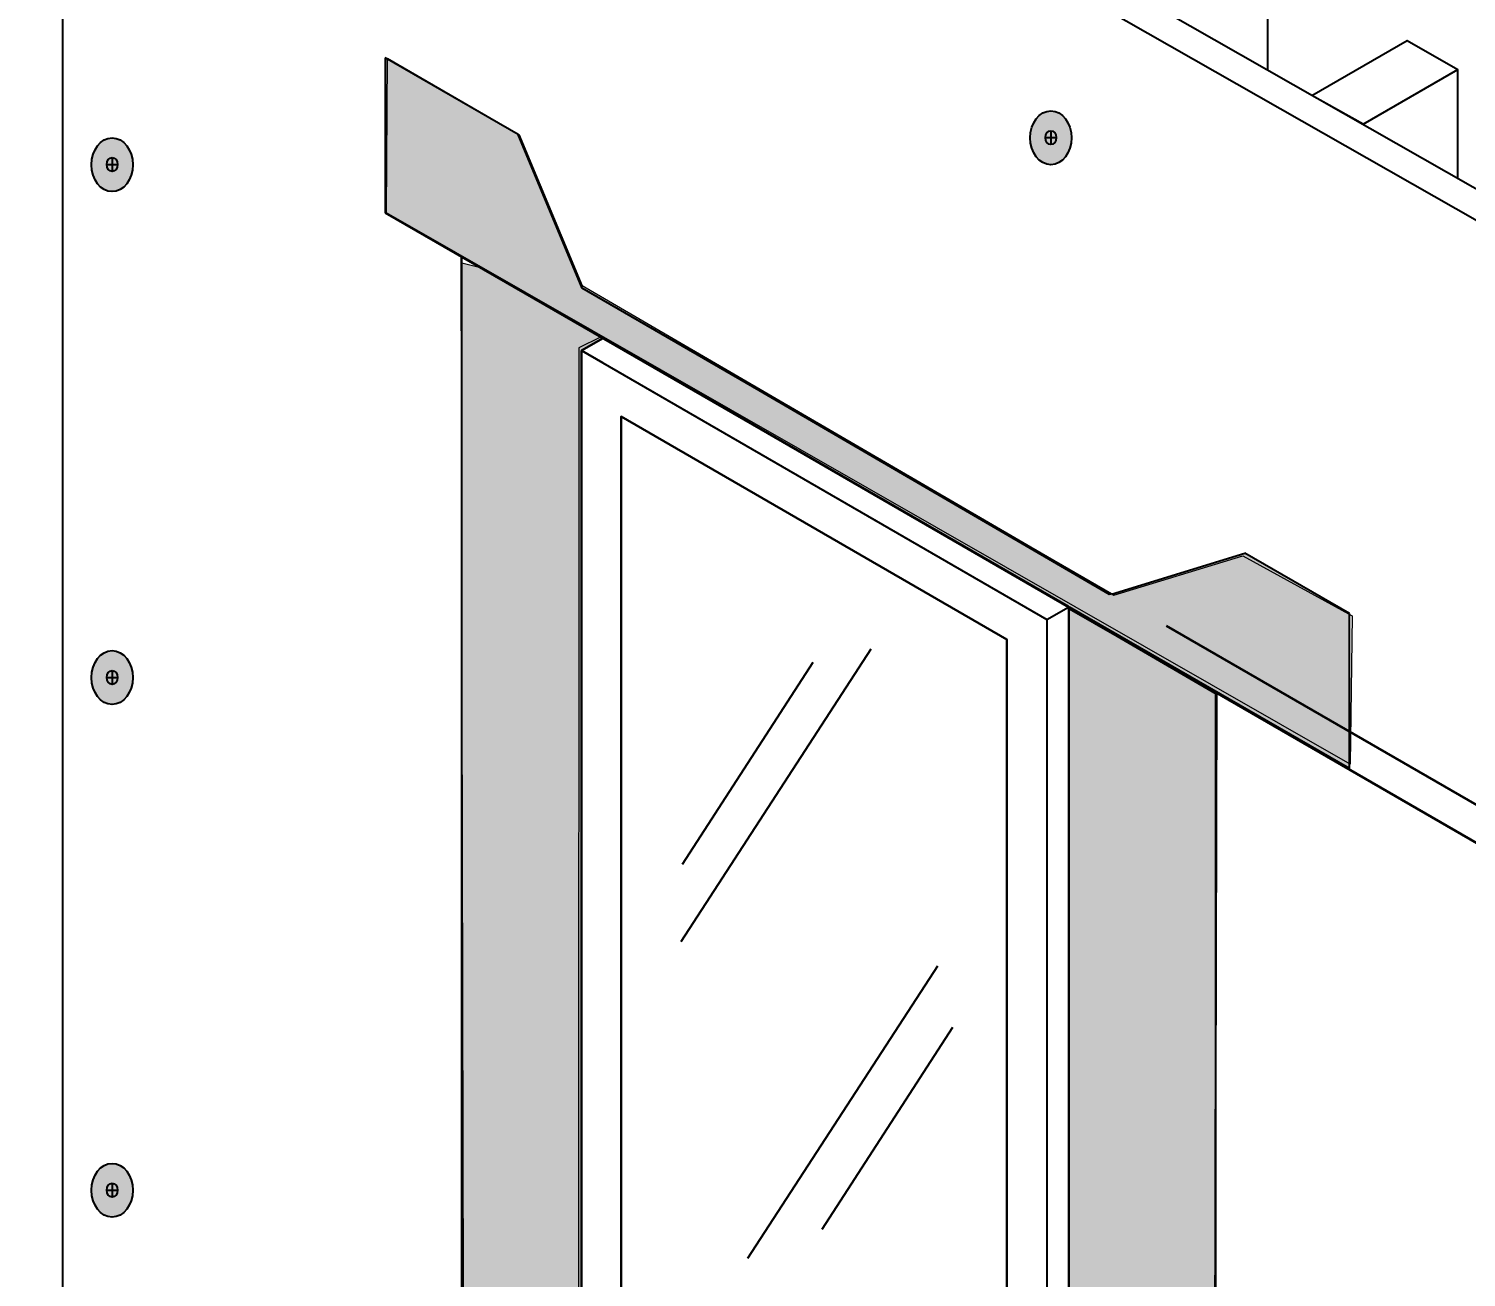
# Model space of a CAD drawing. Header units: inches. Extents: x -26 to 76, y -16 to 22.
# Drawn here: x 53.793 to 57.338, y 7.229 to 10.308 of the extents above; entities that cross this region are included whole.
import ezdxf

# ---------------------------------------------------------------- set-up
doc = ezdxf.new("R2010")
doc.units = ezdxf.units.IN
doc.header["$MEASUREMENT"] = 0
for name, pattern in [('AI-Linetype-41', [0.375113, 0.250075, -0.125038]), ('AI-Linetype-42', [0.375113, 0.250075, -0.125038]), ('AI-Linetype-73', [0.375113, 0.250075, -0.125038])]:
    doc.linetypes.add(name, pattern=pattern)
for name, color, linetype, lineweight in [('.ATI-HATCH', 7, 'Continuous', 0), ('.ATI-TEXT_2', 7, 'Continuous', 0), ('G-ANNO-TTLB', 7, 'Continuous', 0), ('LOGOS', 7, 'Continuous', 0), ('T', 7, 'Continuous', 0), ('TYVEK', 7, 'Continuous', 0)]:
    doc.layers.add(name, color=color, linetype=linetype, lineweight=lineweight)
pattern_1 = [(45, (0, 0), (-7.071, 7.071), [])]

# ---------------------------------------------------------------- blocks, each defined once
blk = doc.blocks.new('Block_79')
at = {"layer": '.ATI-TEXT_2', "color": 1, "lineweight": 35, "true_color": 0xff0000}
for p, q in [((56.5982, 8.8357), (58.3479, 7.8236)), ((56.4924, 8.8035), (58.3479, 7.7301)), ((58.1916, 7.914), (58.1916, 8.7589)), ((58.1916, 7.8205), (58.1916, 7.7424))]:
    blk.add_line(p, q, dxfattribs=at)
at = {"layer": '.ATI-TEXT_2', "insert": (58.336, 8.6759), "char_height": 0.2, "attachment_point": 7, "rotation": 0.9999}
blk.add_mtext('\\C1;\\c255;\\FArial Narrow|b0|i0|c1;\\H0.156298;\\W1.000002;1" - 2"', dxfattribs=at)

msp = doc.modelspace()

# ---------------------------------------------------------------- hatches: boundary and pattern name
at = {"layer": '.ATI-HATCH', "true_color": 0x808080, "transparency": 33554483}
for points in [[(57.0503, 8.8658), (56.7923, 9.0145), (56.4578, 8.9117), (55.1585, 9.6686), (55.0004, 10.0477), (54.6727, 10.2367), (54.6727, 9.8546), (57.0503, 8.4838)], [(55.2094, 9.546), (54.9103, 9.7176), (54.8611, 9.7298), (54.8611, 6.454), (55.2094, 6.2688), (55.2094, 7.103), (55.1563, 7.1337), (55.1563, 9.5148)], [(56.7207, 8.6744), (56.3571, 8.8817), (56.3571, 5.6048), (56.7207, 5.3951)]]:
    msp.add_hatch(color=8, dxfattribs=at).paths.add_polyline_path(points)
at = {"layer": 'G-ANNO-TTLB', "true_color": 0xff00ff, "transparency": 33554687}
h = msp.add_hatch(color=6, dxfattribs=at)
edge = h.paths.add_edge_path()
edge.add_spline(control_points=[(71.2273, -15.1345), (71.2273, -15.1345), (30.5273, -15.1345), (30.5273, -15.1345), (30.5273, -15.1345), (30.5273, 19.0008), (30.5273, 19.0008), (30.5273, 19.0008), (71.2273, 19.0008), (71.2273, 19.0008), (71.2273, 19.0008), (71.2273, -15.1345), (71.2273, -15.1345)], knot_values=[0, 0, 0, 0, 1, 1, 1, 2, 2, 2, 3, 3, 3, 4, 4, 4, 4], degree=3, periodic=0)
edge = h.paths.add_edge_path()
edge.add_spline(control_points=[(30.6523, 18.8757), (30.6523, 18.8757), (30.6523, -15.0095), (30.6523, -15.0095), (30.6523, -15.0095), (71.1023, -15.0095), (71.1023, -15.0095), (71.1023, -15.0095), (71.1023, 18.8757), (71.1023, 18.8757), (71.1023, 18.8757), (30.6523, 18.8757), (30.6523, 18.8757)], knot_values=[0, 0, 0, 0, 1, 1, 1, 2, 2, 2, 3, 3, 3, 4, 4, 4, 4], degree=3, periodic=0)
edge.add_line((30.6523, 18.8757), (30.6523, 18.8757))
at = {"layer": 'LOGOS', "true_color": 0x000000, "transparency": 33554687}
h = msp.add_hatch(dxfattribs=at)
h.set_pattern_fill('_U', color=18, scale=10, angle=45, style=2, pattern_type=0)
h.set_pattern_definition(pattern_1)
h.paths.add_polyline_path([(57.0568, 8.8599), (57.0516, 8.4942), (54.6759, 9.8546), (54.6778, 10.2356), (55.0026, 10.0477), (55.1581, 9.6747), (56.4692, 8.9111), (56.7874, 9.0081)])
h = msp.add_hatch(dxfattribs=at)
h.set_pattern_fill('_U', color=18, scale=10, angle=45, style=2, pattern_type=0)
h.set_pattern_definition(pattern_1)
h.paths.add_polyline_path([(55.2166, 6.264), (54.867, 6.463), (54.8595, 9.745), (55.2035, 9.5477), (55.1497, 9.5215), (55.1489, 7.1321), (55.2133, 7.0973)])
h = msp.add_hatch(dxfattribs=at)
h.set_pattern_fill('_U', color=18, scale=10, angle=45, style=2, pattern_type=0)
h.set_pattern_definition(pattern_1)
h.paths.add_polyline_path([(56.7145, 5.3954), (56.3569, 5.5976), (56.3592, 8.8763), (56.7232, 8.6678)])
at = {"layer": 'TYVEK', "true_color": 0x003b71, "transparency": 33554687}
h = msp.add_hatch(color=156, dxfattribs=at)
h.dxf.hatch_style = 2
edge = h.paths.add_edge_path()
edge.add_ellipse((56.3137, 10.0393), major_axis=(0, 0.0664), ratio=0.766948, start_angle=0, end_angle=360)
h = msp.add_hatch(color=156, dxfattribs=at)
h.dxf.hatch_style = 2
edge = h.paths.add_edge_path()
edge.add_ellipse((53.9991, 9.9729), major_axis=(0, 0.0664), ratio=0.766948, start_angle=0, end_angle=360)
h = msp.add_hatch(color=156, dxfattribs=at)
h.dxf.hatch_style = 2
edge = h.paths.add_edge_path()
edge.add_ellipse((53.9991, 8.7079), major_axis=(0, 0.0664), ratio=0.766948, start_angle=0, end_angle=360)
h = msp.add_hatch(color=156, dxfattribs=at)
h.dxf.hatch_style = 2
edge = h.paths.add_edge_path()
edge.add_ellipse((53.9991, 7.4433), major_axis=(0, 0.0664), ratio=0.766948, start_angle=0, end_angle=360)

# ---------------------------------------------------------------- linework, layer by layer
at = {"layer": '.ATI-HATCH'}
for points in [[(57.0503, 8.8658), (56.7923, 9.0145), (56.4578, 8.9117), (55.1585, 9.6686), (55.0004, 10.0477), (54.6727, 10.2367), (54.6727, 9.8546), (57.0503, 8.4838)], [(55.2094, 9.546), (54.9103, 9.7176), (54.8611, 9.7298), (54.8611, 6.454), (55.2094, 6.2688), (55.2094, 7.103), (55.1563, 7.1337), (55.1563, 9.5148)]]:
    msp.add_lwpolyline(points, close=True, dxfattribs=at)
at = {"layer": '.ATI-HATCH', "color": 8, "lineweight": 25, "true_color": 0x808080}
msp.add_lwpolyline([(56.3571, 8.8834), (56.3571, 5.6048), (56.7207, 5.3951), (56.7207, 8.6744)], dxfattribs=at)
at = {"layer": '.ATI-HATCH'}
msp.add_lwpolyline([(56.7207, 8.6744), (56.3571, 8.8817), (56.3571, 5.6048), (56.7207, 5.3951)], dxfattribs=at)
at = {"layer": 'G-ANNO-TTLB'}
for points in [[(71.2273, -15.1345), (71.2273, -15.1345), (30.5273, -15.1345), (30.5273, -15.1345), (30.5273, -15.1345), (30.5273, 19.0008), (30.5273, 19.0008), (30.5273, 19.0008), (71.2273, 19.0008), (71.2273, 19.0008), (71.2273, 19.0008), (71.2273, -15.1345), (71.2273, -15.1345)], [(30.6523, 18.8757), (30.6523, 18.8757), (30.6523, -15.0095), (30.6523, -15.0095), (30.6523, -15.0095), (71.1023, -15.0095), (71.1023, -15.0095), (71.1023, -15.0095), (71.1023, 18.8757), (71.1023, 18.8757), (71.1023, 18.8757), (30.6523, 18.8757), (30.6523, 18.8757)]]:
    msp.add_open_spline(points, degree=3, knots=[0, 0, 0, 0, 1, 1, 1, 2, 2, 2, 3, 3, 3, 4, 4, 4, 4], dxfattribs=at)
at = {"layer": 'LOGOS'}
for points in [[(57.0568, 8.8599), (57.0516, 8.4942), (54.6759, 9.8546), (54.6778, 10.2356), (55.0026, 10.0477), (55.1581, 9.6747), (56.4692, 8.9111), (56.7874, 9.0081)], [(55.2166, 6.264), (54.867, 6.463), (54.8595, 9.745), (55.2035, 9.5477), (55.1497, 9.5215), (55.1489, 7.1321), (55.2133, 7.0973)], [(56.7145, 5.3954), (56.3569, 5.5976), (56.3592, 8.8763), (56.7232, 8.6678)]]:
    msp.add_lwpolyline(points, close=True, dxfattribs=at)
at = {"layer": 'T', "color": 18, "lineweight": 25, "true_color": 0x000000}
msp.add_line((56.4629, 8.914), (55.1581, 9.6688), dxfattribs=at)
at = {"layer": 'T', "color": 3, "lineweight": 25, "true_color": 0x00ff00}
for p, q in [((55.2099, 9.5454), (55.1563, 9.5148)), ((56.3571, 8.8817), (55.209, 9.5462)), ((56.3571, 8.8834), (55.209, 9.5462)), ((55.1563, 9.5148), (56.3036, 8.8511)), ((55.1563, 9.5148), (55.1563, 7.1337)), ((56.2055, 8.802), (55.2545, 9.3522)), ((55.2545, 9.3522), (55.2545, 7.1828)), ((56.3036, 8.8511), (56.3571, 8.8817)), ((56.2055, 6.6327), (56.2055, 8.802))]:
    msp.add_line(p, q, dxfattribs=at)
at = {"layer": 'TYVEK', "color": 2, "lineweight": 25, "true_color": 0xffff00}
msp.add_line((57.678, 9.7321), (53.9437, 11.8644), dxfattribs=at)
at = {"layer": 'TYVEK', "color": 18, "lineweight": 25, "true_color": 0x000000}
for p, q in [((53.8769, 11.8258), (53.8769, 6.0708)), ((57.6112, 9.6934), (53.8769, 11.8258)), ((55.1581, 9.6688), (55.0004, 10.0477)), ((56.4629, 8.914), (55.1581, 9.6688)), ((55.2098, 9.5454), (56.3571, 8.8817)), ((56.4629, 8.914), (56.7923, 9.0145))]:
    msp.add_line(p, q, dxfattribs=at)
at = {"layer": 'TYVEK', "color": 33, "lineweight": 25, "true_color": 0xcc9966}
for p, q in [((56.8483, 10.4735), (56.8483, 10.2058)), ((57.084, 10.0728), (57.3174, 10.2078)), ((57.3174, 9.938), (57.3174, 10.2078))]:
    msp.add_line(p, q, dxfattribs=at)
at = {"layer": 'TYVEK', "color": 243, "lineweight": 25, "true_color": 0xcc667f}
for p, q in [((54.6727, 10.2367), (54.6727, 9.8546)), ((54.6727, 10.2367), (54.6727, 9.8546)), ((55.0004, 10.0477), (54.6727, 10.2367)), ((54.6727, 9.8546), (57.0503, 8.4838)), ((54.6727, 9.8546), (55.2094, 9.546)), ((54.8611, 6.4596), (54.8611, 9.7422)), ((57.0503, 8.8658), (56.7923, 9.0145)), ((57.0503, 8.4838), (56.3601, 8.8817)), ((57.0503, 8.4838), (57.0503, 8.8658)), ((57.0503, 8.4838), (57.0503, 8.8658))]:
    msp.add_line(p, q, dxfattribs=at)
at = {"layer": 'TYVEK', "color": 252, "lineweight": 25, "true_color": 0x848484}
for p, q in [((56.3002, 10.0397), (56.3272, 10.0397)), ((56.3137, 10.0569), (56.3137, 10.0226)), ((53.9856, 9.9733), (54.0126, 9.9733)), ((53.9991, 9.9904), (53.9991, 9.9561)), ((55.8698, 8.778), (55.401, 8.0563)), ((53.9991, 8.7254), (53.9991, 8.6911)), ((55.7268, 8.745), (55.4045, 8.2471)), ((53.9856, 8.7083), (54.0126, 8.7083)), ((56.0342, 7.9964), (55.5655, 7.2746)), ((56.0714, 7.8448), (55.7491, 7.3469)), ((53.9856, 7.4437), (54.0126, 7.4437)), ((53.9991, 7.4608), (53.9991, 7.4266))]:
    msp.add_line(p, q, dxfattribs=at)
at = {"layer": 'TYVEK', "color": 3, "linetype": 'AI-Linetype-41', "lineweight": 25, "true_color": 0x00ff00}
msp.add_line((55.1563, 9.5148), (55.2098, 9.5454), dxfattribs=at)
at = {"layer": 'TYVEK', "color": 3, "lineweight": 25, "true_color": 0x00ff00}
for p, q in [((55.2098, 9.5454), (56.3571, 8.8817)), ((55.1563, 7.1337), (55.1563, 9.5148)), ((55.2094, 9.4841), (56.3036, 8.8511)), ((56.3036, 8.8511), (56.3571, 8.8817)), ((56.3571, 8.8817), (56.3571, 6.5006)), ((56.3036, 8.8511), (56.3036, 6.47)), ((56.3036, 8.8511), (56.3036, 6.47))]:
    msp.add_line(p, q, dxfattribs=at)
at = {"layer": 'TYVEK', "color": 3, "linetype": 'AI-Linetype-42', "lineweight": 25, "true_color": 0x00ff00}
msp.add_line((55.2094, 9.4841), (55.1563, 9.5148), dxfattribs=at)
at = {"layer": 'TYVEK', "color": 191, "lineweight": 25, "true_color": 0xbf7fff}
msp.add_line((56.3571, 8.8817), (56.3571, 6.5006), dxfattribs=at)
at = {"layer": 'TYVEK', "color": 18, "linetype": 'AI-Linetype-73', "lineweight": 25, "true_color": 0x000000}
msp.add_line((56.3571, 8.8817), (56.3601, 8.8817), dxfattribs=at)
at = {"layer": 'TYVEK', "color": 33, "lineweight": 25, "true_color": 0xcc9966}
msp.add_lwpolyline([(57.084, 10.0728), (56.9574, 10.1436), (57.1923, 10.2795), (57.3174, 10.2078)], dxfattribs=at)
at = {"layer": 'TYVEK', "color": 3, "lineweight": 25, "true_color": 0x00ff00}
msp.add_lwpolyline([(55.2545, 7.1828), (55.2545, 9.3522), (56.2055, 8.802), (56.2055, 6.6327), (55.2545, 7.1828)], dxfattribs=at)
at = {"layer": 'TYVEK', "color": 243, "lineweight": 25, "true_color": 0xcc667f}
msp.add_lwpolyline([(56.3582, 5.5944), (56.7158, 5.3922), (56.7219, 8.6668), (56.3582, 8.8787)], close=True, dxfattribs=at)
at = {"layer": 'TYVEK', "color": 18, "lineweight": 25, "true_color": 0x000000}
for centre in [(56.3137, 10.0393), (53.9991, 9.9729), (53.9991, 8.7079), (53.9991, 7.4433)]:
    msp.add_ellipse(centre, major_axis=(0, 0.0664), ratio=0.766948, dxfattribs=at)
at = {"layer": 'TYVEK', "color": 252, "lineweight": 25, "true_color": 0x848484}
for centre in [(56.3137, 10.0397), (53.9991, 9.9733), (53.9991, 8.7083), (53.9991, 7.4437)]:
    msp.add_ellipse(centre, major_axis=(0, 0.0171), ratio=0.788846, dxfattribs=at)

# ---------------------------------------------------------------- block references
at = {"layer": '.ATI-TEXT_2'}
msp.add_blockref('Block_79', (0, 0), dxfattribs=at)

doc.saveas('drawing.dxf')
